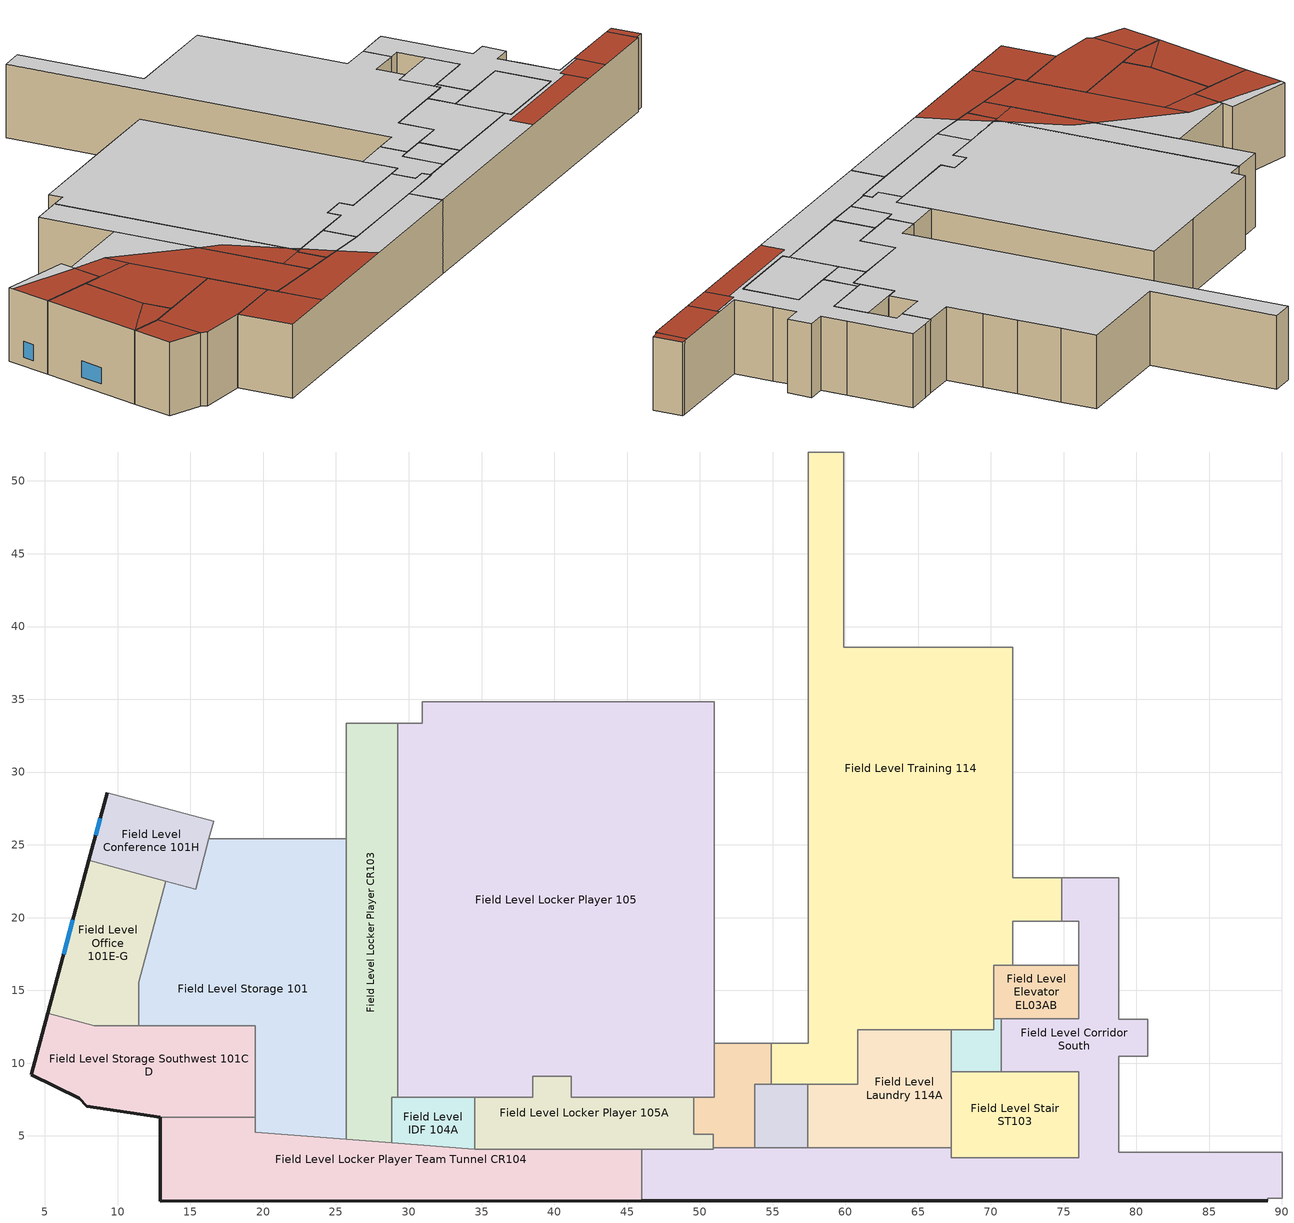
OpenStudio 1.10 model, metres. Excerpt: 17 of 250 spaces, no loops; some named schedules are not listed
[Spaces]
Field Level Locker Player Team Tunnel CR104
 floor ground (Surface 84 F-Factor Construction): 19.46,6.27 19.46,5.26 34.52,4.09 45.99,4.09 45.99,0.53 12.94,0.53 12.94,6.27 z0
 wall outside: 12.94,6.27 12.94,0.53 45.99,0.53 z0:7.62
 wall to Field Level Locker Player 105A: 45.99,4.09 34.52,4.09 z0:7.62
 wall to Field Level Corridor South: 45.99,0.53 45.99,4.09 z0:7.62
 wall to Field Level Storage Southwest 101C D: 19.46,6.27 12.94,6.27 z0:7.62
 wall to Field Level Storage 101: 25.7,4.77 19.46,5.26 19.46,6.27 z0:7.62
 wall to Field Level Locker Player CR103: 28.83,4.53 25.7,4.77 z0:7.62
 wall to Field Level IDF 104A: 34.52,4.09 28.83,4.53 z0:7.62
 ceiling adiabatic (Interior Ceiling): 45.99,0.53 45.99,4.09 34.52,4.09 30.66,4.39 31.94,0.53 z7.62
 roof outside: 31.94,0.53 30.66,4.39 19.46,5.26 19.46,0.53 z7.62; 19.46,0.53 19.46,6.27 12.94,6.27 12.94,0.53 z7.62
Field Level Corridor South
 floor ground (Surface 95 F-Factor Construction): 78.77,22.73 78.77,13 80.77,13 80.77,10.48 78.77,10.48 78.77,3.88 90.01,3.88 90.01,0.73 89.03,0.73 89.03,0.53 45.99,0.53 45.99,4.09 50.91,4.09 50.91,4.18 67.29,4.18 67.29,3.51 76.05,3.51 76.05,9.4 70.71,9.4 70.71,13.06 76.05,13.06 76.05,19.75 74.87,19.75 74.87,22.73 z0
 wall outside: 45.99,0.53 89.03,0.53 z0:7.62
 wall to Field Level Locker Player 105A: 50.91,4.18 50.91,4.09 45.99,4.09 z0:7.62
 wall to Field Level Corridor Team Entry: 53.77,4.18 50.91,4.18 z0:7.62
 wall to Field Level Reduced Office 113: 57.42,4.18 53.77,4.18 z0:7.62
 wall to Field Level Laundry 114A: 67.29,4.18 57.42,4.18 z0:7.62
 wall to Field Level Stair ST103: 70.71,9.4 76.05,9.4 76.05,3.51 67.29,3.51 67.29,4.18 z0:7.62
 wall to Field Level Electrical 118A: 70.71,13.06 70.71,9.4 z0:7.62
 wall to Field Level Elevator EL03AB: 76.05,16.72 76.05,13.06 70.71,13.06 z0:7.62
 wall to Field Level Office 114C: 74.87,19.75 76.05,19.75 76.05,16.72 z0:7.62
 wall to Field Level Training 114: 74.87,22.73 74.87,19.75 z0:7.62
 wall to Field Level Office 114D: 76.04,22.73 74.87,22.73 z0:7.62
 wall to Field Level Corridor Northeast: 78.77,22.73 76.04,22.73 z0:7.62
 wall to Field Level Locker Coach 124A RR124BC: 78.77,15.79 78.77,22.73 z0:7.62
 wall to Field Level Locker Student 125-A 126-A: 78.77,8.03 78.77,10.48 80.77,10.48 80.77,13 78.77,13 78.77,15.79 z0:7.62
 wall to Field Level Storage 127 128A: 89.56,3.88 78.77,3.88 78.77,8.03 z0:7.62
 wall to Field Level Office 128BC: 90.01,3.88 89.56,3.88 z0:7.62
 wall to Field Level Weight 130: 90.01,0.73 90.01,3.88 z0:7.62
 wall to Field Level Office 130ABCD: 89.03,0.53 89.03,0.73 90.01,0.73 z0:7.62
 ceiling adiabatic (Interior Ceiling): 65.9,0.53 65.9,3.08 78.2,3.08 78.2,3.64 81.93,3.64 81.93,3.88 78.77,3.88 78.77,10.48 80.77,10.48 80.77,13 78.77,13 78.77,22.73 74.87,22.73 74.87,19.75 76.05,19.75 76.05,13.06 70.71,13.06 70.71,9.4 76.05,9.4 76.05,3.51 67.29,3.51 67.29,4.18 50.91,4.18 50.91,4.09 45.99,4.09 45.99,0.53 z7.62
 roof outside: 81.93,0.53 89.03,0.53 89.03,3.88 81.93,3.88 z7.62; 78.2,0.53 78.2,3.08 65.9,3.08 65.9,0.53 z7.62; 81.93,0.53 81.93,3.64 78.2,3.64 78.2,0.53 z7.62; 90.01,0.73 90.01,3.88 89.03,3.88 89.03,0.73 z7.62
Field Level Stair ST103
 floor ground (Surface 129 F-Factor Construction): 76.05,9.4 76.05,3.51 67.29,3.51 67.29,9.4 z0
 wall to Field Level Electrical 118A: 70.71,9.4 67.29,9.4 z0:7.62
 wall to Field Level Laundry 114A: 67.29,9.4 67.29,4.18 z0:7.62
 ceiling adiabatic (Interior Ceiling): 76.05,3.51 76.05,9.4 67.29,9.4 67.29,3.51 z7.62
Field Level IDF 104A
 floor ground (Surface 154 F-Factor Construction): 34.52,7.65 34.52,4.09 28.83,4.53 28.83,7.65 z0
 wall to Field Level Locker Player 105A: 34.52,4.09 34.52,7.65 z0:7.62
 wall to Field Level Locker Player CR103: 29.23,7.65 28.83,7.65 28.83,4.53 z0:7.62
 wall to Field Level Locker Player 105: 34.52,7.65 29.23,7.65 z0:7.62
 ceiling adiabatic (Interior Ceiling): 34.52,4.09 34.52,7.65 29.58,7.65 30.66,4.39 z7.62
 roof outside: 30.66,4.39 29.58,7.65 28.83,7.65 28.83,4.53 z7.62
Field Level Locker Player 105A
 floor ground (Surface 161 F-Factor Construction): 41.15,9.1 41.15,7.65 49.56,7.65 49.56,5.11 50.91,5.11 50.91,4.09 34.52,4.09 34.52,7.65 38.51,7.65 38.51,9.1 z0
 wall to Field Level Corridor Team Entry: 50.91,4.18 50.91,5.11 49.56,5.11 49.56,7.65 z0:7.62
 wall to Field Level Locker Player 105: 49.56,7.65 41.15,7.65 41.15,9.1 38.51,9.1 38.51,7.65 34.52,7.65 z0:7.62
 ceiling adiabatic (Interior Ceiling): 50.91,4.09 50.91,5.11 49.56,5.11 49.56,7.65 41.15,7.65 41.15,9.1 38.51,9.1 38.51,7.65 34.52,7.65 34.52,4.09 z7.62
Field Level Corridor Team Entry
 floor ground (Surface 175 F-Factor Construction): 54.92,11.37 54.92,8.53 53.77,8.53 53.77,4.18 50.91,4.18 50.91,5.11 49.56,5.11 49.56,7.65 51,7.65 51,11.37 z0
 wall to Field Level Reduced Office 113: 53.77,4.18 53.77,8.53 54.92,8.53 z0:7.62
 wall to Field Level Locker Player 105: 51,11.37 51,7.65 49.56,7.65 z0:7.62
 wall to Field Level Pool Recovery 111: 54.92,11.37 51,11.37 z0:7.62
 wall to Field Level Training 114: 54.92,8.53 54.92,11.37 z0:7.62
 ceiling adiabatic (Interior Ceiling): 53.77,4.18 53.77,8.53 54.92,8.53 54.92,11.37 51,11.37 51,7.65 49.56,7.65 49.56,5.11 50.91,5.11 50.91,4.18 z7.62
Field Level Reduced Office 113
 floor ground (Surface 187 F-Factor Construction): 57.42,8.53 57.42,4.18 53.77,4.18 53.77,8.53 z0
 wall to Field Level Training 114: 57.42,8.53 54.92,8.53 z0:7.62
 wall to Field Level Laundry 114A: 57.42,4.18 57.42,8.53 z0:7.62
 ceiling adiabatic (Interior Ceiling): 57.42,4.18 57.42,8.53 53.77,8.53 53.77,4.18 z7.62
Field Level Laundry 114A
 floor ground (Surface 194 F-Factor Construction): 67.29,12.31 67.29,4.18 57.42,4.18 57.42,8.53 60.83,8.53 60.83,12.31 z0
 wall to Field Level Training 114: 67.29,12.31 60.83,12.31 60.83,8.53 57.42,8.53 z0:7.62
 wall to Field Level Electrical 118A: 67.29,9.4 67.29,12.31 z0:7.62
 ceiling adiabatic (Interior Ceiling): 67.29,4.18 67.29,12.31 60.83,12.31 60.83,8.53 57.42,8.53 57.42,4.18 z7.62
Field Level Locker Player CR103
 floor ground (Surface 203 F-Factor Construction): 29.23,33.34 29.23,7.65 28.83,7.65 28.83,4.53 25.7,4.77 25.7,33.34 z0
 wall to Field Level Storage 101: 25.7,25.41 25.7,4.77 z0:7.62
 wall to Field Level Storage: 29.23,33.34 25.7,33.34 25.7,25.41 z0:7.62
 wall to Field Level Locker Player 105: 29.23,7.65 29.23,33.34 z0:7.62
 ceiling adiabatic (Interior Ceiling): 25.7,16.5 27.22,14.76 29.23,8.7 29.23,33.34 25.7,33.34 25.7,16.5 25.7,7.65 z7.62
 roof outside: 28.83,4.53 28.83,7.65 25.7,7.65 25.7,4.77 z7.62; 29.23,7.65 29.23,8.7 27.22,14.76 25.7,16.5 25.7,7.65 z7.62
Field Level Storage 101
 floor ground (Surface 212 F-Factor Construction): 16.27,25.41 25.7,25.41 25.7,4.77 19.46,5.26 19.46,12.57 11.45,12.57 11.45,15.54 13.32,22.51 15.35,21.96 z0
 wall to Field Level Storage: 25.7,25.41 16.27,25.41 z0:7.62
 wall to Field Level Storage Southwest 101C D: 11.45,12.57 19.46,12.57 19.46,6.27 z0:7.62
 wall to Field Level Office 101E-G: 13.32,22.51 11.45,15.54 11.45,12.57 z0:7.62
 wall to Field Level Conference 101H: 16.27,25.41 15.35,21.96 13.32,22.51 z0:7.62
 ceiling adiabatic (Interior Ceiling): 25.7,16.5 25.7,25.41 16.27,25.41 16.17,25.02 19.61,23.5 z7.62
 roof outside: 19.46,20.86 19.61,23.5 16.17,25.02 15.35,21.96 z7.62; 19.46,12.57 19.46,20.86 13.32,22.51 11.45,15.54 11.45,12.57 z7.62; 25.7,4.77 25.7,16.5 19.61,23.5 19.46,20.86 19.46,5.26 z7.62
Field Level Storage Southwest 101C D
 floor ground (Surface 224 F-Factor Construction): 5.2,13.42 8.38,12.57 19.46,12.57 19.46,6.27 12.94,6.27 7.87,7.03 7.35,7.57 4.07,9.19 z0
 wall outside: 5.2,13.42 4.07,9.19 7.35,7.57 7.87,7.03 12.94,6.27 z0:7.62
 wall to Field Level Office 101E-G: 11.45,12.57 8.38,12.57 5.2,13.42 z0:7.62
 roof outside: 7.35,7.57 8.38,12.57 5.2,13.42 4.07,9.19 z7.62; 19.46,6.27 19.46,12.57 8.38,12.57 7.35,7.57 7.87,7.03 12.94,6.27 z7.62
Field Level Locker Player 105
 floor ground (Surface 235 F-Factor Construction): 51,34.81 51,7.65 41.15,7.65 41.15,9.1 38.51,9.1 38.51,7.65 29.23,7.65 29.23,33.34 30.94,33.34 30.94,34.81 z0
 wall to Field Level Storage: 30.94,34.81 30.94,33.34 29.23,33.34 z0:7.62
 wall to Field Level Locker Player 106: 42.45,34.81 30.94,34.81 z0:7.62
 wall to Field Level Locker Player 107 BC: 51,34.81 42.45,34.81 z0:7.62
 wall to Field Level Pool Recovery 111: 51,11.37 51,34.81 z0:7.62
 ceiling adiabatic (Interior Ceiling): 51,7.65 51,34.81 30.94,34.81 30.94,33.34 29.23,33.34 29.23,8.7 29.58,7.65 38.51,7.65 38.51,9.1 41.15,9.1 41.15,7.65 z7.62
 roof outside: 29.58,7.65 29.23,8.7 29.23,7.65 z7.62
Field Level Training 114
 floor ground (Surface 269 F-Factor Construction): 59.9,51.99 59.9,38.59 71.51,38.59 71.51,22.73 74.87,22.73 74.87,19.75 71.51,19.75 71.51,16.72 70.21,16.72 70.21,12.31 60.83,12.31 60.83,8.53 54.92,8.53 54.92,11.37 57.47,11.37 57.45,51.99 z0
 wall to Field Level Electrical 118A: 67.29,12.31 70.21,12.31 70.21,13.06 z0:7.62
 wall to Field Level Pool Recovery 111: 57.45,51.99 57.47,11.37 54.92,11.37 z0:7.62
 wall to Field Level Office 110A-C: 59.9,51.99 57.45,51.99 z0:7.62
 wall to Field Level Pool Hydrotherapy 115: 71.51,38.59 59.9,38.59 59.9,51.99 z0:7.62
 wall to Field Level Office 114G: 71.51,34.83 71.51,38.59 z0:7.62
 wall to Field Level Conference 114F: 71.51,30.25 71.51,34.83 z0:7.62
 wall to Field Level Office 114E: 71.51,26.65 71.51,30.25 z0:7.62
 wall to Field Level Office 114D: 74.87,22.73 71.51,22.73 71.51,26.65 z0:7.62
 wall to Field Level Office 114C: 71.51,16.72 71.51,19.75 74.87,19.75 z0:7.62
 wall to Field Level Elevator EL03AB: 70.21,13.06 70.21,16.72 71.51,16.72 z0:7.62
 ceiling adiabatic (Interior Ceiling): 60.83,8.53 60.83,12.31 70.21,12.31 70.21,16.72 71.51,16.72 71.51,19.75 74.87,19.75 74.87,22.73 71.51,22.73 71.51,38.59 59.9,38.59 59.9,51.99 57.45,51.99 57.47,11.37 54.92,11.37 54.92,8.53 z7.62
Field Level Electrical 118A
 floor ground (Surface 293 F-Factor Construction): 70.71,13.06 70.71,9.4 67.29,9.4 67.29,12.31 70.21,12.31 70.21,13.06 z0
 wall to Field Level Elevator EL03AB: 70.71,13.06 70.21,13.06 z0:7.62
 ceiling adiabatic (Interior Ceiling): 70.71,9.4 70.71,13.06 70.21,13.06 70.21,12.31 67.29,12.31 67.29,9.4 z7.62
Field Level Office 101E-G
 floor ground (Surface 319 F-Factor Construction): 8.02,23.92 13.32,22.51 11.45,15.54 11.45,12.57 8.38,12.57 5.2,13.42 z0
 wall outside: 8.02,23.92 5.2,13.42 z0:7.62
 wall to Field Level Conference 101H: 13.32,22.51 8.02,23.92 z0:7.62
 window (NE_Ops Proposed Glazing - U-0.42/SHGC-0.27/VLT-0.65): 6.93,19.85 6.3,17.5 z0.91:2.59
 roof outside: 11.45,12.57 11.45,15.54 5.2,13.42 8.38,12.57 z7.62; 5.2,13.42 11.45,15.54 13.32,22.51 8.02,23.92 z7.62
Field Level Elevator EL03AB
 floor ground (Surface 327 F-Factor Construction): 76.05,16.72 76.05,13.06 70.21,13.06 70.21,16.72 z0
 wall to Field Level Office 114C: 76.05,16.72 71.51,16.72 z0:7.62
 ceiling adiabatic (Interior Ceiling): 76.05,13.06 76.05,16.72 70.21,16.72 70.21,13.06 z7.62
Field Level Conference 101H
 floor ground (Surface 372 F-Factor Construction): 9.27,28.58 16.6,26.62 15.35,21.96 8.02,23.92 z0
 wall outside: 9.27,28.58 8.02,23.92 z0:7.62
 wall to Field Level Storage: 16.27,25.41 16.6,26.62 9.27,28.58 z0:7.62
 window (NE_Ops Proposed Glazing - U-0.42/SHGC-0.27/VLT-0.65): 8.8,26.84 8.49,25.67 z0.91:2.59
 ceiling adiabatic (Interior Ceiling): 16.17,25.02 16.6,26.62 9.27,28.58 9.15,28.14 z7.62
 roof outside: 15.35,21.96 16.17,25.02 9.15,28.14 8.02,23.92 z7.62
[Building]
NE_Ops: Default Construction Set=90.1-2007 - CZ5 - Office
[ClimateZones]
Climate Zone Institution Name 1=ASHRAE; Climate Zone Document Name 1=ANSI/ASHRAE Standard 169; Climate Zone Document Year 1=2006; Climate Zone Value 1=5B; Climate Zone Institution Name 2=CEC; Climate Zone Document Name 2=California Climate Zone Descriptions; Climate Zone Document Year 2=1995
[Site]
Broomfield Jeffco  Boulder   S: Latitude {deg}=40.13; Longitude {deg}=-105.24; Time Zone {hr}=-7; Elevation {m}=1689
[SizingPeriod:DesignDay] Barometric Pressure {Pa}=83011; Sky Clearness=0; Rain Indicator=0; Snow Indicator=0; Day of Month=21; Daylight Saving Time Indicator=0; Dry-Bulb Temperature Range Modifier Type=DefaultMultipliers
Name | Maximum Dry-Bulb Temperature {C} | Daily Dry-Bulb Temperature Range {deltaC} | Humidity Indicating Conditions at Maximum Dry-Bulb {BasedOnField A3} | Wind Speed {m/s} | Wind Direction {deg} | Month | Day Type | Humidity Indicating Type | Solar Model Indicator | ASHRAE Taub | ASHRAE Taud
Denver Intl Ap Ann Htg Wind 99.6% Condns WS=>MCDB | 1.8 | 0 | 1.8 | 14.1 | 160 | 12 | WinterDesignDay | Wetbulb | ASHRAEClearSky
Denver Intl Ap Ann Clg .4% Condns Enth=>MDB | 27 | 15.2 | 58300 | 4.2 | 80 | 7 | SummerDesignDay | Enthalpy | ASHRAETau | 0.424 | 2.012
Denver Intl Ap Ann Htg 99.6% Condns DB | -17.4 | 0 | -17.4 | 3.3 | 160 | 12 | WinterDesignDay | Wetbulb | ASHRAEClearSky
Denver Intl Ap Ann Clg .4% Condns WB=>MDB | 27.3 | 15.2 | 18.3 | 4.2 | 80 | 7 | SummerDesignDay | Wetbulb | ASHRAETau | 0.424 | 2.012
[Construction]
ExtSlabCarpet 4in ClimateZone 1-8: MAT-CC05 4 HW CONCRETE, CP02 CARPET PAD
Interior Floor: F16 Acoustic tile, F05 Ceiling air space resistance, M11 100mm lightweight concrete
Interior Wall: G01a 19mm gypsum board, F04 Wall air space resistance, G01a 19mm gypsum board
Interior Ceiling: M11 100mm lightweight concrete, F05 Ceiling air space resistance, F16 Acoustic tile
Exterior Door: F08 Metal surface, I01 25mm insulation board
Interior Window: Clear 3mm
Interior Door; Interior Partition: G05 25mm wood
ASHRAE 90.1-2007 ExtWindow Metal ClimateZone 4-6: Fixed Window 3.12/0.40/0.31
NE_Ops Proposed Exterior Wall: Sandstone - 5 in. - 120 lb/ft3, Polyiso Foil-Faced Rigid Insulation - 2 in., Gypsum Board - 5/8 in., Steel-Framed - 6 in. Studs - 16 in. OC - R-21 Cavity Insulation, Gypsum Board - 5/8 in.
NE_Ops Proposed Glazing - U-0.42/SHGC-0.27/VLT-0.65: NE_Ops Proposed Glazing - U-0.42/SHGC-0.27/VLT-0.65
90.1-2007 Nonres 5B Window Metal framing entrance door: Theoretical Glass [185]
ASHRAE 90.1-2007 Floor SteelJoist ClimateZone 5: ASHRAE 90.1-2007 CZ 5 Exposed Floor Insulation, 8IN CONCRETE HW RefBldg, CP02 CARPET PAD
NE_Ops Proposed Roof: Roof Membrane, MAT-CC05 3 HW CONCRETE, Polyiso Rigid Insulation - 6 in., MAT-CC05 4 HW CONCRETE, Metal Decking
[Material]
Name | Roughness | Thickness {m} | Conductivity {W/m-K} | Density {kg/m3} | Specific Heat {J/kg-K} | Thermal Absorptance | Solar Absorptance | Visible Absorptance
MAT-CC05 4 HW CONCRETE | Rough | 0.1016 | 1.311 | 2240 | 836.8 | 0.9 | 0.85 | 0.85
Roof Membrane | VeryRough | 0.0095 | 0.16 | 1121.29 | 1460 | 0.9 | 0.7 | 0.7
Metal Decking | MediumSmooth | 0.0015 | 45.006 | 7680 | 418.4 | 0.9 | 0.6 | 0.6
F16 Acoustic tile | MediumSmooth | 0.0191 | 0.06 | 368 | 590 | 0.9 | 0.3 | 0.3
M11 100mm lightweight concrete | MediumRough | 0.1016 | 0.53 | 1280 | 840 | 0.9 | 0.5 | 0.5
G01a 19mm gypsum board | MediumSmooth | 0.019 | 0.16 | 800 | 1090 | 0.9 | 0.4 | 0.4
F08 Metal surface | Smooth | 0.0008 | 45.28 | 7824 | 500 | 0.9 | 0.7 | 0.7
I01 25mm insulation board | MediumRough | 0.0254 | 0.03 | 43 | 1210 | 0.9 | 0.6 | 0.6
G05 25mm wood | MediumSmooth | 0.0254 | 0.15 | 608 | 1630 | 0.9 | 0.5 | 0.5
8IN CONCRETE HW RefBldg | Rough | 0.2032 | 1.311 | 2240 | 836.8 | 0.9 | 0.7 | 0.7
Steel-Framed - 6 in. Studs - 16 in. OC - R-21 Cavity Insulation | Smooth | 0.1524 | 0.117196 | 69.5201 | 628.02
Gypsum Board - 5/8 in. | MediumSmooth | 0.015875 | 0.16 | 800 | 1090
MAT-CC05 3 HW CONCRETE | Rough | 0.0762 | 1.311 | 2240 | 836.8 | 0.9 | 0.85 | 0.85
Sandstone - 5 in. - 120 lb/ft3 | MediumRough | 0.127 | 1.9 | 1922.22 | 790
[Material:NoMass] Thermal Absorptance=0.9
Name | Roughness | Thermal Resistance {m2-K/W} | Solar Absorptance | Visible Absorptance
CP02 CARPET PAD | Smooth | 0.1 | 0.8 | 0.8
ASHRAE 90.1-2007 CZ 5 Exposed Floor Insulation | MediumRough | 4.38514 | 0.7 | 0.7
[Material:AirGap]
Name | Thermal Resistance {m2-K/W}
F05 Ceiling air space resistance | 0.18
F04 Wall air space resistance | 0.15
Polyiso Rigid Insulation - 6 in. | 6.16386
Polyiso Foil-Faced Rigid Insulation - 2 in. | 2.24717
[WindowMaterial:Glazing] Optical Data Type=SpectralAverage; Thickness {m}=0.003; Infrared Transmittance at Normal Incidence=0
Name | Solar Transmittance at Normal Incidence | Front Side Solar Reflectance at Normal Incidence | Back Side Solar Reflectance at Normal Incidence | Visible Transmittance at Normal Incidence | Front Side Visible Reflectance at Normal Incidence | Back Side Visible Reflectance at Normal Incidence | Front Side Infrared Hemispherical Emissivity | Back Side Infrared Hemispherical Emissivity | Conductivity {W/m-K} | Dirt Correction Factor for Solar and Visible Transmittance | Solar Diffusing
Clear 3mm | 0.837 | 0.075 | 0 | 0.898 | 0.081 | 0 | 0.84 | 0.84 | 0.9 | 1 | No
Theoretical Glass [185] | 0.39034 | 0.55966 | 0.55966 | 0.507883 | 0.442117 | 0.442117 | 0.9 | 0.9 | 0.0457051
[WindowMaterial:SimpleGlazingSystem]
Name | U-Factor {W/m2-K} | Solar Heat Gain Coefficient | Visible Transmittance
Fixed Window 3.12/0.40/0.31 | 3.12304 | 0.4 | 0.31
NE_Ops Proposed Glazing - U-0.42/SHGC-0.27/VLT-0.65 | 2.38487 | 0.27 | 0.65
[DefaultConstructionSet]
90.1-2007 - CZ5 - Office: Default Exterior Surface Constructions=Default Surface Constructions 34; Default Interior Surface Constructions=Default Surface Constructions 35; Default Ground Contact Surface Constructions=Default Surface Constructions 36; Default Exterior SubSurface Constructions=Default Sub Surface Constructions 23; Default Interior SubSurface Constructions=Default Sub Surface Constructions 24; Interior Partition Construction=Interior Partition
[DefaultSurfaceConstructions]
Name | Floor Construction | Wall Construction | Roof Ceiling Construction
Default Surface Constructions 34 | ASHRAE 90.1-2007 Floor SteelJoist ClimateZone 5 | NE_Ops Proposed Exterior Wall | NE_Ops Proposed Roof
Default Surface Constructions 35 | Interior Floor | Interior Wall | Interior Ceiling
Default Surface Constructions 36 | ExtSlabCarpet 4in ClimateZone 1-8 | ExtSlabCarpet 4in ClimateZone 1-8 | ExtSlabCarpet 4in ClimateZone 1-8
[DefaultSubSurfaceConstructions]
Name | Fixed Window Construction | Operable Window Construction | Door Construction | Glass Door Construction | Skylight Construction | Tubular Daylight Dome Construction | Tubular Daylight Diffuser Construction
Default Sub Surface Constructions 23 | ASHRAE 90.1-2007 ExtWindow Metal ClimateZone 4-6 | ASHRAE 90.1-2007 ExtWindow Metal ClimateZone 4-6 | Exterior Door | 90.1-2007 Nonres 5B Window Metal framing entrance door | ASHRAE 90.1-2007 ExtWindow Metal ClimateZone 4-6 | Interior Window | Interior Window
Default Sub Surface Constructions 24 | Interior Window | Interior Window | Interior Door
[Construction:FfactorGroundFloor] F-Factor {W/m-K}=1.26344
Name | Area {m2} | PerimeterExposed {m}
Surface 129 F-Factor Construction | 51.6386 | 0
Surface 154 F-Factor Construction | 19.0221 | 0
Surface 161 F-Factor Construction | 58.8398 | 0
Surface 175 F-Factor Construction | 26.893 | 0
Surface 187 F-Factor Construction | 15.8874 | 0
Surface 194 F-Factor Construction | 67.3709 | 0
Surface 203 F-Factor Construction | 100.008 | 0
Surface 212 F-Factor Construction | 210.242 | 0
Surface 224 F-Factor Construction | 87.4961 | 13.9097
Surface 235 F-Factor Construction | 585.097 | 0
Surface 269 F-Factor Construction | 426.377 | 0
Surface 293 F-Factor Construction | 10.3169 | 0
Surface 319 F-Factor Construction | 60.1765 | 10.8741
Surface 327 F-Factor Construction | 21.3677 | 0
Surface 372 F-Factor Construction | 36.6136 | 4.8241
Surface 84 F-Factor Construction | 140.677 | 38.7961
Surface 95 F-Factor Construction | 229.443 | 43.0351
[BuildingStory]
Field Level: Nominal Z Coordinate {m}=0; Nominal Floor to Floor Height {m}=7.62
[Space] Building Story=Field Level
Name | Space Type | Thermal Zone
Field Level Locker Player Team Tunnel CR104 | 90.1-2007 - NE_Ops - FullOffFlr1 - LockerPlayer - AHU-2-01 | Field Level Locker Player Team Tunnel CR104 Zone
Field Level Corridor South | 90.1-2007 - NE_Ops - FullOffFlr1 - Corridor - AHU-2-02 | Field Level Corridor South Zone
Field Level Stair ST103 | 90.1-2007 - NE_Ops - AlwaysOn - Stair - NoVentilation | Field Level Stair ST103 Zone
Field Level IDF 104A | 90.1-2007 - NE_Ops - AlwaysOn - IT_Room - NoVentilation | Field Level IDF 104A Zone
Field Level Locker Player 105A | 90.1-2007 - NE_Ops - FullOffFlr1 - LockerPlayer - AHU-2-01 | Field Level Locker Player 105A Zone
Field Level Corridor Team Entry | 90.1-2007 - NE_Ops - FullOffFlr1 - Corridor - AHU-2-02 | Field Level Corridor Team Entry Zone
Field Level Reduced Office 113 | 90.1-2007 - NE_Ops - FullOffFlr1 - ReducedOffice - AHU-2-02 | Field Level Reduced Office 113 Zone
Field Level Laundry 114A | 90.1-2007 - NE_Ops - FullOffFlr1 - Laundry - AHU-2-02 | Field Level Laundry 114A Zone
Field Level Locker Player CR103 | 90.1-2007 - NE_Ops - FullOffFlr1 - LockerPlayer - AHU-2-01 | Field Level Locker Player CR103 Zone
Field Level Storage 101 | 90.1-2007 - NE_Ops - FullOffFlr1 - Storage - AHU-1-01 | Field Level Storage 101 Zone
Field Level Storage Southwest 101C D | 90.1-2007 - NE_Ops - FullOffFlr1 - Storage - AHU-1-01 | Field Level Storage Southwest 101C D Zone
Field Level Locker Player 105 | 90.1-2007 - NE_Ops - FullOffFlr1 - LockerPlayer - AHU-2-01 | Field Level Locker Player 105 Zone
Field Level Training 114 | 90.1-2007 - NE_Ops - FullOffFlr1 - Training - AHU-2-02 | Field Level Training 114 Zone
Field Level Electrical 118A | 90.1-2007 - NE_Ops - FullOffFlr1 - ElecRoom - AHU-2-02 | Field Level Corridor South Zone
Field Level Office 101E-G | 90.1-2007 - NE_Ops - FullOffFlr1 - ClosedOffice - AHU-1-01 | Field Level Office 101E-G Zone
Field Level Elevator EL03AB |  | Field Level Elevator EL03AB Zone
Field Level Conference 101H | 90.1-2007 - NE_Ops - FullOffFlr1 - Conference - AHU-1-01 | Field Level Conference 101H Zone
[ThermalZone] Use Ideal Air Loads=No
Name | Thermostat | Multiplier
Field Level Corridor Team Entry Zone | Field Level Corridor Team Entry Thermostat
Field Level Office 101E-G Zone | Field Level Office 101E-G Thermostat
Field Level Laundry 114A Zone | Field Level Laundry 114A Thermostat
Field Level Training 114 Zone | Field Level Training 114 Thermostat
Field Level Reduced Office 113 Zone | Field Level Reduced Office 113 Thermostat
Field Level Locker Player Team Tunnel CR104 Zone | Field Level Locker Player Team Tunnel CR104 Thermostat
Field Level Locker Player 105A Zone | Field Level Locker Player 105A Thermostat
Field Level Storage Southwest 101C D Zone | Field Level Storage Southwest 101C D Thermostat
Field Level Locker Player 105 Zone | Field Level Locker Player 105 Thermostat
Field Level Conference 101H Zone | Field Level Conference 101H Thermostat
Field Level Storage 101 Zone | Field Level Storage 101 Thermostat
Field Level Stair ST103 Zone | Field Level Stair ST103 Thermostat
Field Level Corridor South Zone | Field Level Corridor South Thermostat
Field Level IDF 104A Zone | Field Level IDF 104A Thermostat
Field Level Elevator EL03AB Zone
Field Level Locker Player CR103 Zone | Field Level Locker Player CR103 Thermostat | 1
[People:Definition] Number of People Calculation Method=People/Area; Fraction Radiant=0.3
Name | People per Space Floor Area {person/m2}
90.1-2007 - PriSchl - Gym People Definition | 0.300313
90.1-2007 - CU - Training People Definition | 0.107639
90.1-2007 - LrgHotel - Laundry People Definition | 0.0430556
90.1-2007 - Office - ClosedOffice People Definition | 0.0511286
90.1-2007 - Office - Conference People Definition | 0.538196
90.1-2007 - Office - Corridor People Definition | 0.0107639
90.1-2007 - Office - IT_Room People Definition | 0.0538196
[ElectricEquipment:Definition] Design Level Calculation Method=Watts/Area
Name | Watts per Space Floor Area {W/m2} | Watts per Person {W/person}
90.1-2007 - CU - LockerPlayer Electric Equipment Definition | 3.22917 | 0
90.1-2007 - CU - Training Electric Equipment Definition | 8.61113
90.1-2007 - CU Office - ClosedOffice Electric Equipment Definition | 10.7639
90.1-2007 - Office - Conference Electric Equipment Definition | 5.38196
90.1-2007 - Noresco - Corridor Electric Equipment Definition | 0
90.1-2007 - Noresco - ElecRoom Electric Equipment Definition | 53.8196
90.1-2007 - Noresco - IT_Room Electric Equipment Definition | 269.098 | 0
90.1-2007 - CU Office - ReducedOffice Electric Equipment Definition | 5.38196 | 0
[DefaultScheduleSet]
Name | Number of People Schedule | People Activity Level Schedule | Lighting Schedule | Electric Equipment Schedule | Gas Equipment Schedule | Infiltration Schedule
90.1-2007 - NE_Ops - FullOffFlr1 - ElecRoom Schedule Set | NE_Ops ElecRoom Occupancy Schedule | NE_Ops FullOffFlr1 ClosedOffice Activity Schedule | NE_Ops ElecRoom Lighting Schedule | NE_Ops ElecRoom Equipment Schedule | NE_Ops ElecRoom Equipment Schedule | NE_Ops FullOffFlr1 Infiltration Schedule
90.1-2007 - NE_Ops - FullOffFlr1 - ClosedOffice Schedule Set; 90.1-2007 - NE_Ops - FullOffFlr1 - Storage Schedule Set | NE_Ops FullOffFlr1 ClosedOffice Occupancy Schedule | NE_Ops FullOffFlr1 ClosedOffice Activity Schedule | NE_Ops FullOffFlr1 ClosedOffice Lighting Schedule | NE_Ops FullOffFlr1 ClosedOffice Equipment Schedule | NE_Ops FullOffFlr1 ClosedOffice Equipment Schedule | NE_Ops FullOffFlr1 Infiltration Schedule
90.1-2007 - NE_Ops - FullOffFlr1 - LockerPlayer Schedule Set | NE_Ops FullOffFlr1 LockerPlayer Occupancy Schedule | NE_Ops FullOffFlr1 ClosedOffice Activity Schedule | NE_Ops FullOffFlr1 LockerPlayer Lighting Schedule | NE_Ops FullOffFlr1 LockerPlayer Equipment Schedule | NE_Ops FullOffFlr1 LockerPlayer Equipment Schedule | NE_Ops FullOffFlr1 Infiltration Schedule
90.1-2007 - NE_Ops - FullOffFlr1 - Training Schedule Set | NE_Ops FullOffFlr1 Training Occupancy Schedule | NE_Ops FullOffFlr1 Training Activity Schedule | NE_Ops FullOffFlr1 Training Lighting Schedule | NE_Ops FullOffFlr1 Training Equipment Schedule | NE_Ops FullOffFlr1 Training Equipment Schedule | NE_Ops FullOffFlr1 Infiltration Schedule
90.1-2007 - NE_Ops - FullOffFlr1 - Laundry Schedule Set | NE_Ops FullOffFlr1 ClosedOffice Occupancy Schedule | NE_Ops FullOffFlr1 ClosedOffice Activity Schedule | NE_Ops FullOffFlr1 ClosedOffice Lighting Schedule | NE_Ops FullOffFlr1 Laundry Equipment Schedule | NE_Ops FullOffFlr1 Laundry Equipment Schedule | NE_Ops FullOffFlr1 Infiltration Schedule
90.1-2007 - NE_Ops - FullOffFlr1 - Corridor Schedule Set | NE_Ops FullOffFlr1 Corridor Occupancy Schedule | NE_Ops FullOffFlr1 ClosedOffice Activity Schedule | NE_Ops FullOffFlr1 Corridor Lighting Schedule | NE_Ops FullOffFlr1 Corridor Equipment Schedule | NE_Ops FullOffFlr1 Corridor Equipment Schedule | NE_Ops FullOffFlr1 Infiltration Schedule
90.1-2007 - NE_Ops - FullOffFlr1 - ReducedOffice Schedule Set | NE_Ops FullOffFlr1 ReducedOffice Occupancy Schedule | NE_Ops FullOffFlr1 ClosedOffice Activity Schedule | NE_Ops FullOffFlr1 ReducedOffice Lighting Schedule | NE_Ops FullOffFlr1 ReducedOffice Equipment Schedule | NE_Ops FullOffFlr1 ReducedOffice Equipment Schedule | NE_Ops FullOffFlr1 Infiltration Schedule
90.1-2007 - NE_Ops - AlwaysOn - Stair Schedule Set | NE_Ops Stair Occupancy Schedule | NE_Ops AlwaysOn IT_Room Activity Schedule | NE_Ops Stair Lighting Schedule | NE_Ops Stair Equipment Schedule | NE_Ops Stair Equipment Schedule | NE_Ops AlwaysOn Infiltration Schedule
90.1-2007 - NE_Ops - AlwaysOn - IT_Room Schedule Set | NE_Ops AlwaysOn IT_Room Occupancy Schedule | NE_Ops AlwaysOn IT_Room Activity Schedule | NE_Ops AlwaysOn IT_Room Lighting Schedule | NE_Ops AlwaysOn IT_Room Equipment Schedule | NE_Ops AlwaysOn IT_Room Equipment Schedule | NE_Ops AlwaysOn Infiltration Schedule
90.1-2007 - NE_Ops - FullOffFlr1 - Conference Schedule Set | NE_Ops FullOffFlr1 Conference Occupancy Schedule | NE_Ops FullOffFlr1 ClosedOffice Activity Schedule | NE_Ops FullOffFlr1 Conference Lighting Schedule | NE_Ops FullOffFlr1 Conference Equipment Schedule | NE_Ops FullOffFlr1 Conference Equipment Schedule | NE_Ops FullOffFlr1 Infiltration Schedule
[SpaceType]
Name | Default Schedule Set | Design Specification Outdoor Air Object | Standards Building Type | Standards Space Type
90.1-2007 - NE_Ops - FullOffFlr1 - ClosedOffice - AHU-1-01 | 90.1-2007 - NE_Ops - FullOffFlr1 - ClosedOffice Schedule Set | 90.1-2007 - CU - ClosedOffice Ventilation - AHU-1-01 | Office | ClosedOffice
90.1-2007 - NE_Ops - FullOffFlr1 - Storage - AHU-1-01 | 90.1-2007 - NE_Ops - FullOffFlr1 - Storage Schedule Set | 90.1-2007 - Office - Storage Ventilation - AHU-1-01 | Office | Storage
90.1-2007 - NE_Ops - FullOffFlr1 - Conference - AHU-1-01 | 90.1-2007 - NE_Ops - FullOffFlr1 - Conference Schedule Set | 90.1-2007 - Office - Conference Ventilation - AHU-1-01 | Office | Conference
90.1-2007 - NE_Ops - FullOffFlr1 - LockerPlayer - AHU-2-01 | 90.1-2007 - NE_Ops - FullOffFlr1 - LockerPlayer Schedule Set | 90.1-2007 - CU - LockerPlayer Ventilation - AHU-2-01 | Office | Restroom
90.1-2007 - NE_Ops - FullOffFlr1 - Corridor - AHU-2-02 | 90.1-2007 - NE_Ops - FullOffFlr1 - Corridor Schedule Set | 90.1-2007 - Office - Corridor Ventilation - AHU-2-02 | Office | Corridor
90.1-2007 - NE_Ops - FullOffFlr1 - ElecRoom - AHU-2-02 | 90.1-2007 - NE_Ops - FullOffFlr1 - ElecRoom Schedule Set | 90.1-2007 - Office - Elec/MechRoom Ventilation - AHU-2-02 | Office | Elec/MechRoom
90.1-2007 - NE_Ops - FullOffFlr1 - Training - AHU-2-02 | 90.1-2007 - NE_Ops - FullOffFlr1 - Training Schedule Set | 90.1-2007 - CU - Training Ventilation - AHU-2-02 | SmallHotel | Exercise
90.1-2007 - NE_Ops - FullOffFlr1 - Laundry - AHU-2-02 | 90.1-2007 - NE_Ops - FullOffFlr1 - Laundry Schedule Set | 90.1-2007 - LrgHotel - Laundry Ventilation - AHU-2-02 | LargeHotel | Laundry
90.1-2007 - NE_Ops - FullOffFlr1 - ReducedOffice - AHU-2-02 | 90.1-2007 - NE_Ops - FullOffFlr1 - ReducedOffice Schedule Set | 90.1-2007 - CU - ClosedOffice Ventilation - AHU-2-02 1 | Office | ClosedOffice
90.1-2007 - NE_Ops - AlwaysOn - IT_Room - NoVentilation | 90.1-2007 - NE_Ops - AlwaysOn - IT_Room Schedule Set | 90.1-2007 - Office - IT_Room Ventilation - NoVentilation | Office | IT_Room
90.1-2007 - NE_Ops - AlwaysOn - Stair - NoVentilation | 90.1-2007 - NE_Ops - AlwaysOn - Stair Schedule Set | 90.1-2007 - Office - Stair Ventilation - NoVentilation | Office | Stair
[People]
Name | People Definition | Space or SpaceType
90.1-2007 - Office - ClosedOffice People 9 | 90.1-2007 - Office - ClosedOffice People Definition | 90.1-2007 - NE_Ops - FullOffFlr1 - ClosedOffice - AHU-1-01
90.1-2007 - Office - Conference People 6 | 90.1-2007 - Office - Conference People Definition | 90.1-2007 - NE_Ops - FullOffFlr1 - Conference - AHU-1-01
90.1-2007 - PriSchl - Gym People 10 | 90.1-2007 - PriSchl - Gym People Definition | 90.1-2007 - NE_Ops - FullOffFlr1 - LockerPlayer - AHU-2-01
90.1-2007 - Office - Corridor People 14 | 90.1-2007 - Office - Corridor People Definition | 90.1-2007 - NE_Ops - FullOffFlr1 - Corridor - AHU-2-02
90.1-2007 - PriSchl - Gym People 13 | 90.1-2007 - CU - Training People Definition | 90.1-2007 - NE_Ops - FullOffFlr1 - Training - AHU-2-02
90.1-2007 - LrgHotel - Laundry People 4 | 90.1-2007 - LrgHotel - Laundry People Definition | 90.1-2007 - NE_Ops - FullOffFlr1 - Laundry - AHU-2-02
90.1-2007 - Office - ClosedOffice People 12 | 90.1-2007 - Office - ClosedOffice People Definition | 90.1-2007 - NE_Ops - FullOffFlr1 - ReducedOffice - AHU-2-02
90.1-2007 - Office - IT_Room People 4 | 90.1-2007 - Office - IT_Room People Definition | 90.1-2007 - NE_Ops - AlwaysOn - IT_Room - NoVentilation
[Lights]
Name | Lights Definition | Space or SpaceType
90.1-2007 - Office - ClosedOffice Lights 9 | 90.1-2007 - NE_Ops - FullOffFlr1 - ClosedOffice - AHU-1-01 AppG ALC Lights Definition | 90.1-2007 - NE_Ops - FullOffFlr1 - ClosedOffice - AHU-1-01
90.1-2007 - Office - Storage Lights 5 | 90.1-2007 - NE_Ops - FullOffFlr1 - Storage - AHU-1-01 AppG ALC Lights Definition | 90.1-2007 - NE_Ops - FullOffFlr1 - Storage - AHU-1-01
90.1-2007 - Office - Conference Lights 6 | 90.1-2007 - Office - Conference Lights Definition - Proposed | 90.1-2007 - NE_Ops - FullOffFlr1 - Conference - AHU-1-01
90.1-2007 - PriSchl - Gym Lights 3 | 90.1-2007 - NE_Ops - FullOffFlr1 - LockerPlayer - AHU-2-01 AppG ALC Lights Definition | 90.1-2007 - NE_Ops - FullOffFlr1 - LockerPlayer - AHU-2-01
90.1-2007 - Office - Corridor Lights 14 | 90.1-2007 - NE_Ops - FullOffFlr1 - Corridor - AHU-2-02 AppG ALC Lights Definition | 90.1-2007 - NE_Ops - FullOffFlr1 - Corridor - AHU-2-02
90.1-2007 - Office - Elec/MechRoom Lights 10 | 90.1-2007 - Office - Elec/MechRoom Lights Definition - ElecRoom Proposed | 90.1-2007 - NE_Ops - FullOffFlr1 - ElecRoom - AHU-2-02
90.1-2007 - CU - Training Lights 5 | 90.1-2007 - NE_Ops - FullOffFlr1 - Training - AHU-2-02 AppG ALC Lights Definition | 90.1-2007 - NE_Ops - FullOffFlr1 - Training - AHU-2-02
90.1-2007 - LrgHotel - Laundry Lights 4 | 90.1-2007 - NE_Ops - FullOffFlr1 - Laundry - AHU-2-02 AppG ALC Lights Definition | 90.1-2007 - NE_Ops - FullOffFlr1 - Laundry - AHU-2-02
90.1-2007 - Office - ClosedOffice Lights 12 | 90.1-2007 - NE_Ops - FullOffFlr1 - ReducedOffice - AHU-2-02 AppG ALC Lights Definition | 90.1-2007 - NE_Ops - FullOffFlr1 - ReducedOffice - AHU-2-02
90.1-2007 - Office - IT_Room Lights 4 | 90.1-2007 - Office - IT_Room Lights Definition - Proposed | 90.1-2007 - NE_Ops - AlwaysOn - IT_Room - NoVentilation
90.1-2007 - Office - Stair Lights 2 | 90.1-2007 - Office - Stair Lights Definition - Proposed | 90.1-2007 - NE_Ops - AlwaysOn - Stair - NoVentilation
[ElectricEquipment]
Name | Electric Equipment Definition | Space or SpaceType
90.1-2007 - Office - ClosedOffice Electric Equipment 7 | 90.1-2007 - CU Office - ClosedOffice Electric Equipment Definition | 90.1-2007 - NE_Ops - FullOffFlr1 - ClosedOffice - AHU-1-01
90.1-2007 - Office - Conference Electric Equipment 6 | 90.1-2007 - Office - Conference Electric Equipment Definition | 90.1-2007 - NE_Ops - FullOffFlr1 - Conference - AHU-1-01
90.1-2007 - PriSchl - Gym Electric Equipment 8 | 90.1-2007 - CU - LockerPlayer Electric Equipment Definition | 90.1-2007 - NE_Ops - FullOffFlr1 - LockerPlayer - AHU-2-01
90.1-2007 - Office - Corridor Electric Equipment 14 | 90.1-2007 - Noresco - Corridor Electric Equipment Definition | 90.1-2007 - NE_Ops - FullOffFlr1 - Corridor - AHU-2-02
90.1-2007 - Office - Elec/MechRoom Electric Equipment 10 | 90.1-2007 - Noresco - ElecRoom Electric Equipment Definition | 90.1-2007 - NE_Ops - FullOffFlr1 - ElecRoom - AHU-2-02
90.1-2007 - PriSchl - Gym Electric Equipment 10 | 90.1-2007 - CU - Training Electric Equipment Definition | 90.1-2007 - NE_Ops - FullOffFlr1 - Training - AHU-2-02
90.1-2007 - Office - ReducedOffice Electric Equipment 4 | 90.1-2007 - CU Office - ReducedOffice Electric Equipment Definition | 90.1-2007 - NE_Ops - FullOffFlr1 - ReducedOffice - AHU-2-02
90.1-2007 - Office - IT_Room Electric Equipment 4 | 90.1-2007 - Noresco - IT_Room Electric Equipment Definition | 90.1-2007 - NE_Ops - AlwaysOn - IT_Room - NoVentilation
[SpaceInfiltration:DesignFlowRate] Design Flow Rate Calculation Method=Flow/ExteriorArea; Flow per Exterior Surface Area {m3/s-m2}=0.000226568
90.1-2007 - Office - ClosedOffice Infiltration 4: Space or SpaceType=90.1-2007 - NE_Ops - FullOffFlr1 - ClosedOffice - AHU-1-01
90.1-2007 - Office - Storage Infiltration 5: Space or SpaceType=90.1-2007 - NE_Ops - FullOffFlr1 - Storage - AHU-1-01
90.1-2007 - Office - Conference Infiltration 3: Space or SpaceType=90.1-2007 - NE_Ops - FullOffFlr1 - Conference - AHU-1-01
90.1-2007 - CU - LockerPlayer Infiltration 2: Space or SpaceType=90.1-2007 - NE_Ops - FullOffFlr1 - LockerPlayer - AHU-2-01
90.1-2007 - Office - Corridor Infiltration 6: Space or SpaceType=90.1-2007 - NE_Ops - FullOffFlr1 - Corridor - AHU-2-02; Air Changes per Hour {1/hr}=0; Constant Term Coefficient=1
90.1-2007 - Office - ElecRoom Infiltration 5: Space or SpaceType=90.1-2007 - NE_Ops - FullOffFlr1 - ElecRoom - AHU-2-02
90.1-2007 - CU - Training Infiltration 2: Space or SpaceType=90.1-2007 - NE_Ops - FullOffFlr1 - Training - AHU-2-02
90.1-2007 - LrgHotel - Laundry Infiltration 4: Space or SpaceType=90.1-2007 - NE_Ops - FullOffFlr1 - Laundry - AHU-2-02
90.1-2007 - Office - ReducedOffice Infiltration 4: Space or SpaceType=90.1-2007 - NE_Ops - FullOffFlr1 - ReducedOffice - AHU-2-02
90.1-2007 - Office - IT_Room Infiltration 2: Space or SpaceType=90.1-2007 - NE_Ops - AlwaysOn - IT_Room - NoVentilation
90.1-2007 - Office - Stair Infiltration 2: Space or SpaceType=90.1-2007 - NE_Ops - AlwaysOn - Stair - NoVentilation
[DesignSpecification:OutdoorAir] Outdoor Air Method=Sum
Name | Outdoor Air Flow per Person {m3/s-person} | Outdoor Air Flow per Floor Area {m3/s-m2} | Outdoor Air Flow Rate {m3/s}
90.1-2007 - CU - ClosedOffice Ventilation - AHU-1-01; 90.1-2007 - Office - Conference Ventilation - AHU-1-01 | 0.00592488 | 0.000765299
90.1-2007 - Office - Storage Ventilation - AHU-1-01 |  | 0.0015306
90.1-2007 - CU - LockerPlayer Ventilation - AHU-2-01 | 0.0212486 | 0
90.1-2007 - Office - Corridor Ventilation - AHU-2-02 |  | 0.000452764
90.1-2007 - Office - Elec/MechRoom Ventilation - AHU-2-02 |  | 0.000905527
90.1-2007 - CU - Training Ventilation - AHU-2-02 | 0.014021 | 0.000452764 | 0
90.1-2007 - LrgHotel - Laundry Ventilation - AHU-2-02 | 0.00525789 | 0.000452764
90.1-2007 - CU - ClosedOffice Ventilation - AHU-2-02 1 | 0.00350526 | 0.000452764
90.1-2007 - Office - IT_Room Ventilation - NoVentilation | 0 | 0
90.1-2007 - Office - Stair Ventilation - NoVentilation |  | 0
[ThermostatSetpoint:DualSetpoint]
Name | Heating Setpoint Temperature Schedule | Cooling Setpoint Temperature Schedule
Field Level Locker Player 105 Thermostat; Field Level Storage Southwest 101C D Thermostat; Field Level Reduced Office 113 Thermostat; Field Level Training 114 Thermostat; Field Level Office 101E-G Thermostat; Field Level Laundry 114A Thermostat; Field Level Locker Player 105A Thermostat; Field Level Corridor Team Entry Thermostat; Field Level Corridor South Thermostat; Field Level Storage 101 Thermostat; Field Level Locker Player CR103 Thermostat; Field Level Locker Player Team Tunnel CR104 Thermostat; Field Level Conference 101H Thermostat | NE_Ops FullOffFlr1 Heating Setpoint Schedule | NE_Ops FullOffFlr1 Cooling Setpoint Schedule
Field Level IDF 104A Thermostat | NE_Ops Low Heating Setpoint Schedule | NE_Ops High Cooling Setpoint Schedule
Field Level Stair ST103 Thermostat | NE_Ops Low Heating Setpoint Schedule | NE_Ops No Cooling Setpoint Schedule
[OtherEquipment:Definition] Design Level Calculation Method=EquipmentLevel
Name | Design Level {W}
Field Level Locker Player 105 AHU Winter Design Day Load Definition | -38935.7
Field Level Storage Southwest 101C D AHU Winter Design Day Load Definition | -849.505
Field Level Reduced Office 113 AHU Winter Design Day Load Definition | -157.316
Field Level Training 114 AHU Winter Design Day Load Definition | -3539.61
Field Level Office 101E-G AHU Winter Design Day Load Definition | -1120.88
Field Level Laundry 114A AHU Winter Design Day Load Definition | -393.29
Field Level Locker Player 105A AHU Winter Design Day Load Definition | -2556.38
Field Level Corridor Team Entry AHU Winter Design Day Load Definition | -196.645
Field Level Corridor South AHU Winter Design Day Load Definition | -1573.16
Field Level Storage 101 AHU Winter Design Day Load Definition | -1494.5
Field Level Locker Player CR103 AHU Winter Design Day Load Definition | -4326.18
Field Level Locker Player Team Tunnel CR104 AHU Winter Design Day Load Definition | -5899.34
Field Level Conference 101H AHU Winter Design Day Load Definition | -660.726
[OtherEquipment]
Name | Other Equipment Definition | Space or SpaceType | Schedule
Field Level Locker Player 105 AHU Winter Design Day Load | Field Level Locker Player 105 AHU Winter Design Day Load Definition | Field Level Locker Player 105 | NE_Ops Field Level Locker Player 105 AHU Winter Design Day Load Schedule
Field Level Storage Southwest 101C D AHU Winter Design Day Load | Field Level Storage Southwest 101C D AHU Winter Design Day Load Definition | Field Level Storage Southwest 101C D | NE_Ops Field Level Storage Southwest 101C D AHU Winter Design Day Load Schedule
Field Level Reduced Office 113 AHU Winter Design Day Load | Field Level Reduced Office 113 AHU Winter Design Day Load Definition | Field Level Reduced Office 113 | NE_Ops Field Level Reduced Office 113 AHU Winter Design Day Load Schedule
Field Level Training 114 AHU Winter Design Day Load | Field Level Training 114 AHU Winter Design Day Load Definition | Field Level Training 114 | NE_Ops Field Level Training 114 AHU Winter Design Day Load Schedule
Field Level Office 101E-G AHU Winter Design Day Load | Field Level Office 101E-G AHU Winter Design Day Load Definition | Field Level Office 101E-G | NE_Ops Field Level Office 101E-G AHU Winter Design Day Load Schedule
Field Level Laundry 114A AHU Winter Design Day Load | Field Level Laundry 114A AHU Winter Design Day Load Definition | Field Level Laundry 114A | NE_Ops Field Level Laundry 114A AHU Winter Design Day Load Schedule
Field Level Locker Player 105A AHU Winter Design Day Load | Field Level Locker Player 105A AHU Winter Design Day Load Definition | Field Level Locker Player 105A | NE_Ops Field Level Locker Player 105A AHU Winter Design Day Load Schedule
Field Level Corridor Team Entry AHU Winter Design Day Load | Field Level Corridor Team Entry AHU Winter Design Day Load Definition | Field Level Corridor Team Entry | NE_Ops Field Level Corridor Team Entry AHU Winter Design Day Load Schedule
Field Level Corridor South AHU Winter Design Day Load | Field Level Corridor South AHU Winter Design Day Load Definition | Field Level Corridor South | NE_Ops Field Level Corridor South AHU Winter Design Day Load Schedule
Field Level Storage 101 AHU Winter Design Day Load | Field Level Storage 101 AHU Winter Design Day Load Definition | Field Level Storage 101 | NE_Ops Field Level Storage 101 AHU Winter Design Day Load Schedule
Field Level Locker Player CR103 AHU Winter Design Day Load | Field Level Locker Player CR103 AHU Winter Design Day Load Definition | Field Level Locker Player CR103 | NE_Ops Field Level Locker Player CR103 AHU Winter Design Day Load Schedule
Field Level Locker Player Team Tunnel CR104 AHU Winter Design Day Load | Field Level Locker Player Team Tunnel CR104 AHU Winter Design Day Load Definition | Field Level Locker Player Team Tunnel CR104 | NE_Ops Field Level Locker Player Team Tunnel CR104 AHU Winter Design Day Load Schedule
Field Level Conference 101H AHU Winter Design Day Load | Field Level Conference 101H AHU Winter Design Day Load Definition | Field Level Conference 101H | NE_Ops Field Level Conference 101H AHU Winter Design Day Load Schedule
[Exterior:Lights:Definition]
NE_Ops Exterior Lights Definition: Design Level {W}=3701
[Exterior:Lights]
NE_Ops Exterior Lights: Exterior Lights Definition=NE_Ops Exterior Lights Definition; Schedule=Exterior Lights 1 Always On Schedule; Control Option=AstronomicalClock
[Lights:Definition] Design Level Calculation Method=Watts/Area
Name | Watts per Space Floor Area {W/m2}
90.1-2007 - Office - Conference Lights Definition - Proposed | 10.9792
90.1-2007 - Office - Elec/MechRoom Lights Definition - ElecRoom Proposed | 7.53474
90.1-2007 - Office - IT_Room Lights Definition - Proposed | 8.71877
90.1-2007 - Office - Stair Lights Definition - Proposed | 4.52084
90.1-2007 - NE_Ops - FullOffFlr1 - ClosedOffice - AHU-1-01 AppG ALC Lights Definition | 6.39376
90.1-2007 - NE_Ops - FullOffFlr1 - Storage - AHU-1-01 AppG ALC Lights Definition | 4.65001
90.1-2007 - NE_Ops - FullOffFlr1 - Corridor - AHU-2-02 AppG ALC Lights Definition | 4.06876
90.1-2007 - NE_Ops - FullOffFlr1 - Laundry - AHU-2-02 AppG ALC Lights Definition | 5.42501
90.1-2007 - NE_Ops - FullOffFlr1 - ReducedOffice - AHU-2-02 AppG ALC Lights Definition | 7.94377
90.1-2007 - NE_Ops - FullOffFlr1 - LockerPlayer - AHU-2-01 AppG ALC Lights Definition | 5.90939
90.1-2007 - NE_Ops - FullOffFlr1 - Training - AHU-2-02 AppG ALC Lights Definition | 4.16563
[Schedule:Ruleset]
Name | Default Day Schedule | Summer Design Day Schedule | Winter Design Day Schedule
NE_Ops FullOffFlr1 Heating Setpoint Schedule | NE_Ops FullOffFlr1 Heating Setpoint Schedule OnDays | NE_Ops FullOffFlr1 Heating Setpoint Schedule Summer Design Day | NE_Ops FullOffFlr1 Heating Setpoint Schedule Winter Design Day
NE_Ops FullOffFlr1 Cooling Setpoint Schedule | NE_Ops FullOffFlr1 Cooling Setpoint Schedule OnDays | NE_Ops FullOffFlr1 Cooling Setpoint Schedule Summer Design Day | NE_Ops FullOffFlr1 Cooling Setpoint Schedule Winter Design Day
NE_Ops FullOffFlr1 ClosedOffice Activity Schedule | NE_Ops FullOffFlr1 ClosedOffice Activity Schedule AllDays
NE_Ops FullOffFlr1 LockerPlayer Occupancy Schedule | NE_Ops FullOffFlr1 LockerPlayer Occupancy Schedule OnDays | NE_Ops FullOffFlr1 LockerPlayer Occupancy Schedule Summer Design Day | NE_Ops FullOffFlr1 LockerPlayer Occupancy Schedule Winter Design Day
NE_Ops Low Heating Setpoint Schedule | NE_Ops Low Heating Setpoint Schedule All Days
NE_Ops High Cooling Setpoint Schedule | NE_Ops High Cooling Setpoint Schedule All Days
NE_Ops No Cooling Setpoint Schedule | NE_Ops No Cooling Setpoint Schedule All Days
NE_Ops Field Level Locker Player 105 AHU Winter Design Day Load Schedule | NE_Ops FullOffFlr1 HVAC Schedule OnDays 3 | NE_Ops FullOffFlr1 HVAC Schedule Summer Design Day 3 | NE_Ops FullOffFlr1 HVAC Schedule Winter Design Day 3
NE_Ops Field Level Storage Southwest 101C D AHU Winter Design Day Load Schedule | NE_Ops FullOffFlr1 HVAC Schedule OnDays 10 | NE_Ops FullOffFlr1 HVAC Schedule Summer Design Day 10 | NE_Ops FullOffFlr1 HVAC Schedule Winter Design Day 10
NE_Ops Field Level Reduced Office 113 AHU Winter Design Day Load Schedule | NE_Ops FullOffFlr1 HVAC Schedule OnDays 14 | NE_Ops FullOffFlr1 HVAC Schedule Summer Design Day 14 | NE_Ops FullOffFlr1 HVAC Schedule Winter Design Day 14
NE_Ops Field Level Training 114 AHU Winter Design Day Load Schedule | NE_Ops FullOffFlr1 HVAC Schedule OnDays 15 | NE_Ops FullOffFlr1 HVAC Schedule Summer Design Day 15 | NE_Ops FullOffFlr1 HVAC Schedule Winter Design Day 15
NE_Ops Field Level Office 101E-G AHU Winter Design Day Load Schedule | NE_Ops FullOffFlr1 HVAC Schedule OnDays 18 | NE_Ops FullOffFlr1 HVAC Schedule Summer Design Day 18 | NE_Ops FullOffFlr1 HVAC Schedule Winter Design Day 18
NE_Ops Field Level Laundry 114A AHU Winter Design Day Load Schedule | NE_Ops FullOffFlr1 HVAC Schedule OnDays 19 | NE_Ops FullOffFlr1 HVAC Schedule Summer Design Day 19 | NE_Ops FullOffFlr1 HVAC Schedule Winter Design Day 19
NE_Ops Field Level Locker Player 105A AHU Winter Design Day Load Schedule | NE_Ops FullOffFlr1 HVAC Schedule OnDays 25 | NE_Ops FullOffFlr1 HVAC Schedule Summer Design Day 25 | NE_Ops FullOffFlr1 HVAC Schedule Winter Design Day 25
NE_Ops Field Level Corridor Team Entry AHU Winter Design Day Load Schedule | NE_Ops FullOffFlr1 HVAC Schedule OnDays 26 | NE_Ops FullOffFlr1 HVAC Schedule Summer Design Day 26 | NE_Ops FullOffFlr1 HVAC Schedule Winter Design Day 26
NE_Ops Field Level Corridor South AHU Winter Design Day Load Schedule | NE_Ops FullOffFlr1 HVAC Schedule OnDays 27 | NE_Ops FullOffFlr1 HVAC Schedule Summer Design Day 27 | NE_Ops FullOffFlr1 HVAC Schedule Winter Design Day 27
NE_Ops Field Level Storage 101 AHU Winter Design Day Load Schedule | NE_Ops FullOffFlr1 HVAC Schedule OnDays 29 | NE_Ops FullOffFlr1 HVAC Schedule Summer Design Day 29 | NE_Ops FullOffFlr1 HVAC Schedule Winter Design Day 29
NE_Ops Field Level Locker Player CR103 AHU Winter Design Day Load Schedule | NE_Ops FullOffFlr1 HVAC Schedule OnDays 33 | NE_Ops FullOffFlr1 HVAC Schedule Summer Design Day 33 | NE_Ops FullOffFlr1 HVAC Schedule Winter Design Day 33
NE_Ops Field Level Locker Player Team Tunnel CR104 AHU Winter Design Day Load Schedule | NE_Ops FullOffFlr1 HVAC Schedule OnDays 38 | NE_Ops FullOffFlr1 HVAC Schedule Summer Design Day 38 | NE_Ops FullOffFlr1 HVAC Schedule Winter Design Day 38
NE_Ops Field Level Conference 101H AHU Winter Design Day Load Schedule | NE_Ops FullOffFlr1 HVAC Schedule OnDays 39 | NE_Ops FullOffFlr1 HVAC Schedule Summer Design Day 39 | NE_Ops FullOffFlr1 HVAC Schedule Winter Design Day 39
[Schedule:Constant]
Exterior Lights 1 Always On Schedule: Value=1
